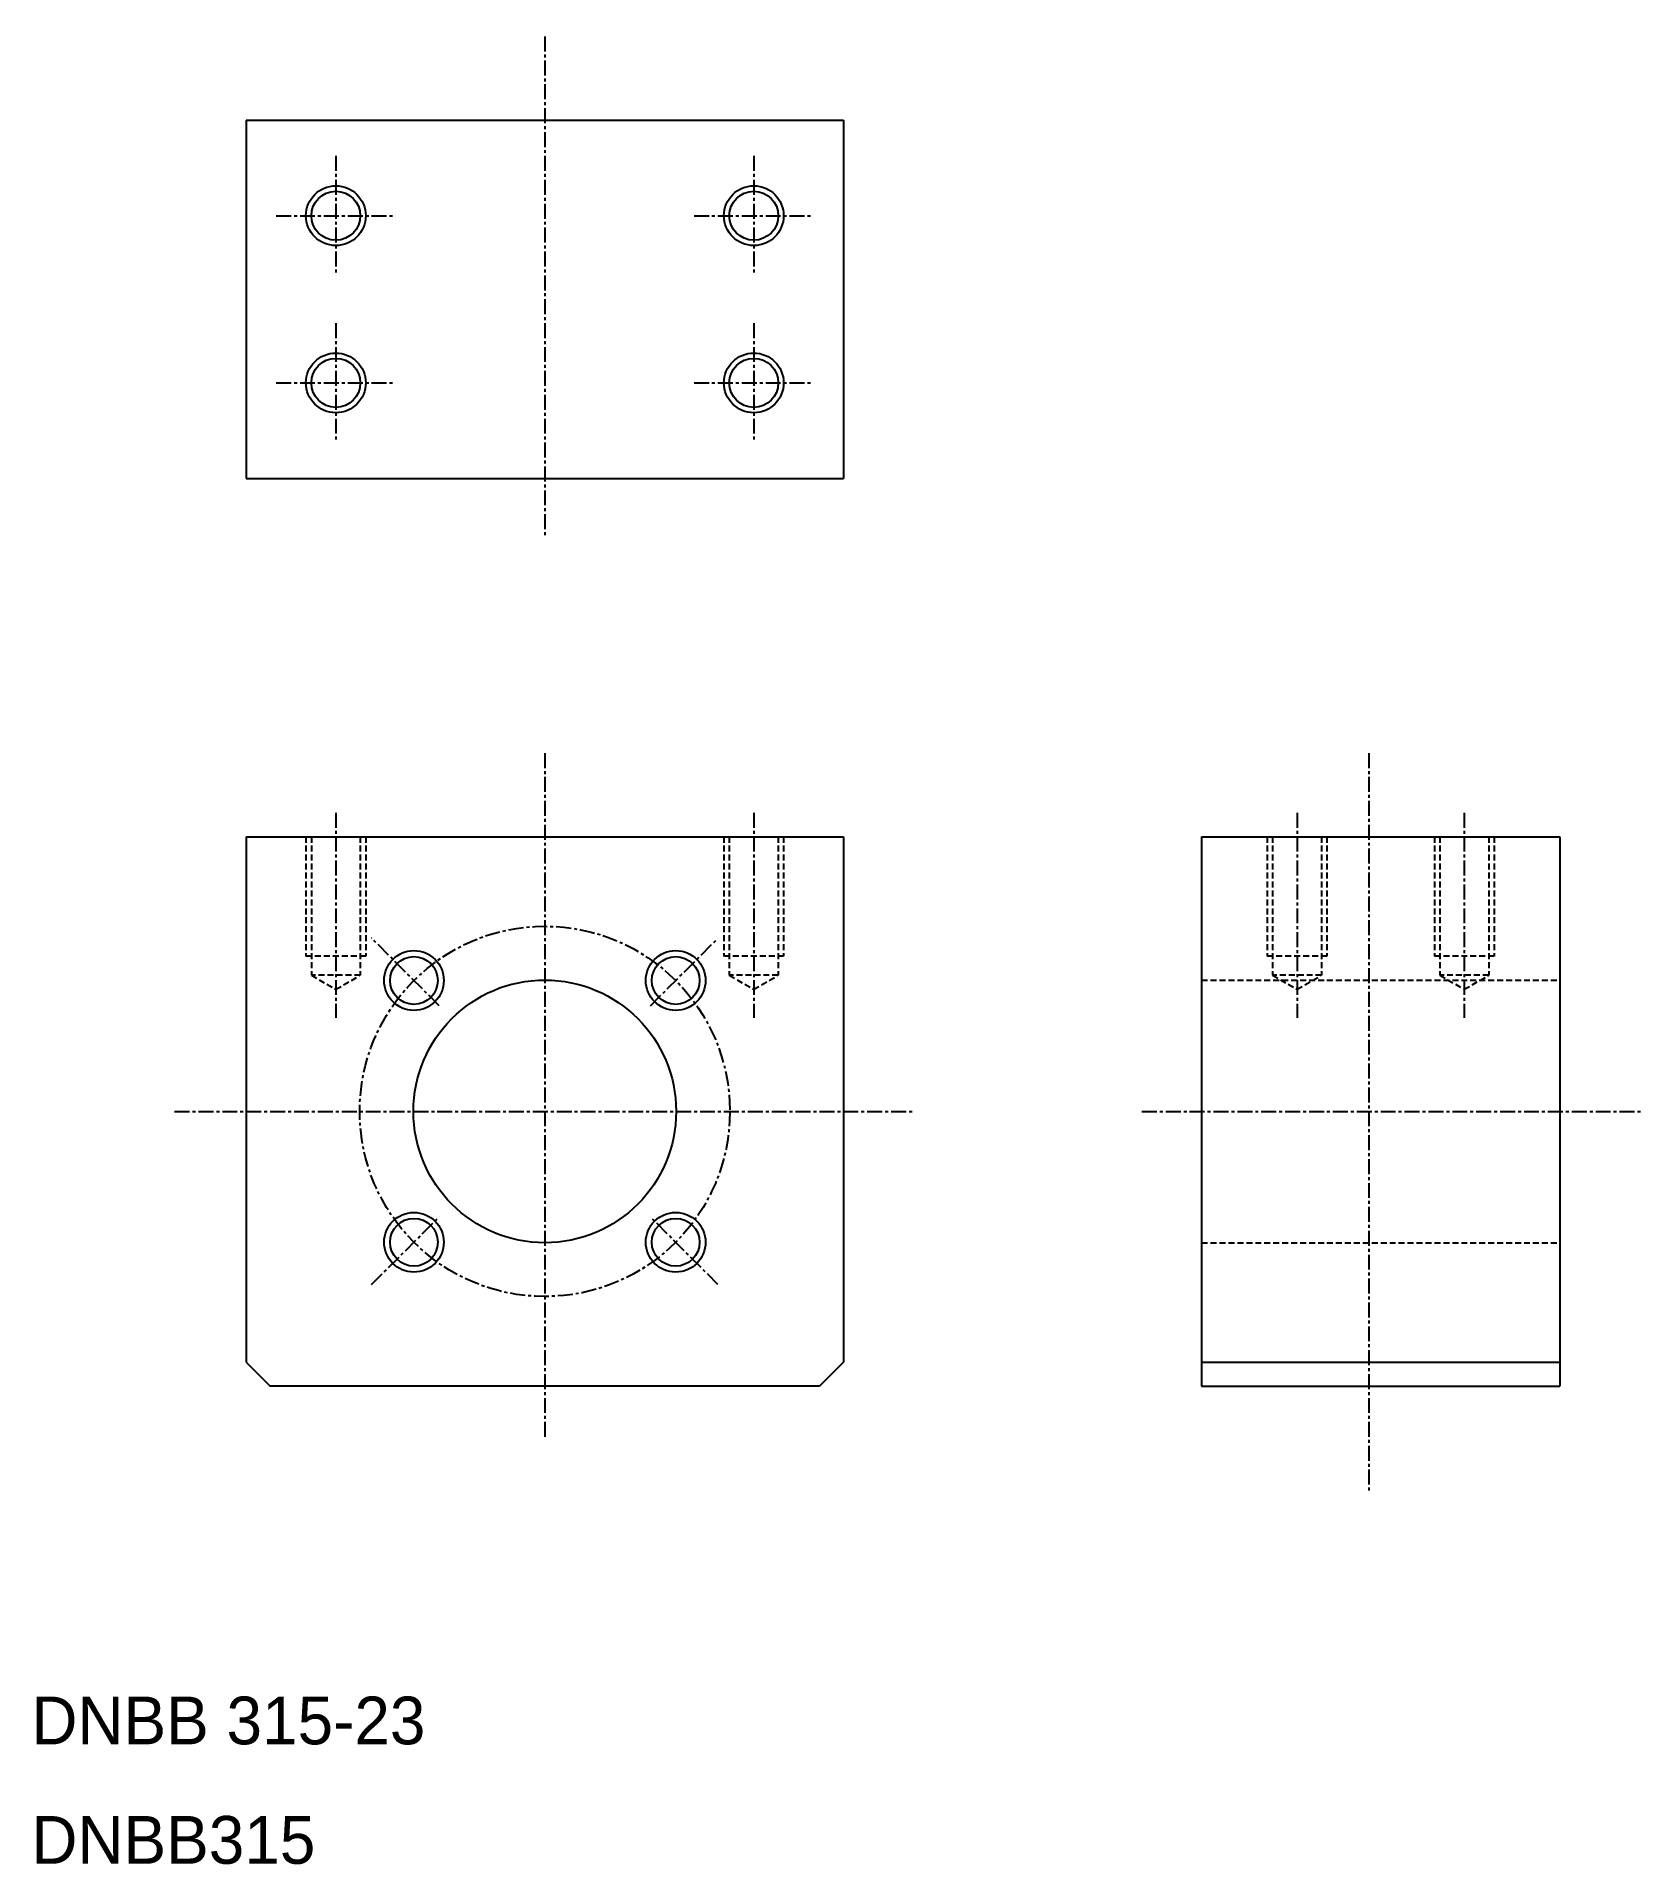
# Model space of a CAD drawing. Extents: x 10 to 145, y 10 to 163.
import ezdxf

# ---------------------------------------------------------------- set-up
doc = ezdxf.new("R2010")
doc.units = 0
doc.linetypes.add('CENTER', pattern=[2, 1.25, -0.25, 0.25, -0.25])
doc.linetypes.add('DASHED', pattern=[0.75, 0.5, -0.25])
doc.layers.get('0').update_dxf_attribs({"linetype": 'CONTINUOUS'})
doc.layers.add('CENTER', color=1, linetype='CENTER')

msp = doc.modelspace()

# ---------------------------------------------------------------- linework, layer by layer
at = {"color": 7, "linetype": 'CONTINUOUS'}
for p, q in [((28, 156), (28, 126)), ((28, 156), (78, 156)), ((78, 156), (78, 126)), ((28, 126), (78, 126)), ((28, 96), (78, 96)), ((28, 96), (28, 52)), ((40.5, 96), (40.5, 96)), ((53, 96), (53, 96)), ((78, 96), (78, 52)), ((108, 96), (108, 50)), ((108, 96), (138, 96)), ((138, 96), (138, 50)), ((28, 52), (30, 50)), ((78, 52), (76, 50)), ((108, 52), (138, 52)), ((76, 50), (30, 50)), ((108, 50), (138, 50))]:
    msp.add_line(p, q, dxfattribs=at)
at = {"color": 3, "linetype": 'DASHED'}
for p, q in [((33, 96), (33, 86)), ((33.45, 96), (33.45, 84.4)), ((37.55, 96), (37.55, 84.4)), ((38, 96), (38, 86)), ((68, 96), (68, 86)), ((68.45, 96), (68.45, 84.4)), ((72.55, 96), (72.55, 84.4)), ((73, 96), (73, 86)), ((113.5, 96), (113.5, 86)), ((113.95, 96), (113.95, 84.4)), ((118.05, 96), (118.05, 84.4)), ((118.5, 96), (118.5, 86)), ((127.5, 96), (127.5, 86)), ((127.95, 96), (127.95, 84.4)), ((132.05, 96), (132.05, 84.4)), ((132.5, 96), (132.5, 86)), ((38, 86), (33, 86)), ((73, 86), (68, 86)), ((118.5, 86), (113.5, 86)), ((132.5, 86), (127.5, 86)), ((37.55, 84.4), (33.45, 84.4)), ((33.45, 84.4), (35.5, 83.22)), ((35.5, 83.22), (37.55, 84.4)), ((68.45, 84.4), (70.5, 83.22)), ((72.55, 84.4), (68.45, 84.4)), ((70.5, 83.22), (72.55, 84.4)), ((113.95, 84.4), (116, 83.22)), ((118.05, 84.4), (113.95, 84.4)), ((116, 83.22), (118.05, 84.4)), ((132.05, 84.4), (127.95, 84.4)), ((127.95, 84.4), (130, 83.22)), ((130, 83.22), (132.05, 84.4)), ((108, 84), (138, 84)), ((108, 62), (138, 62))]:
    msp.add_line(p, q, dxfattribs=at)
at = {"color": 3, "linetype": 'CONTINUOUS'}
for centre in [(35.5, 148), (70.5, 148), (35.5, 134), (70.5, 134), (42.04, 83.96), (63.96, 83.96), (42.04, 62.04), (63.96, 62.04)]:
    msp.add_circle(centre, 2.5, dxfattribs=at)
at = {"color": 7, "linetype": 'CONTINUOUS'}
for centre, radius in [((35.5, 148), 2.05), ((70.5, 148), 2.05), ((35.5, 134), 2.05), ((70.5, 134), 2.05), ((42.04, 83.96), 2), ((63.96, 83.96), 2), ((53, 73), 11), ((42.04, 62.04), 2), ((63.96, 62.04), 2)]:
    msp.add_circle(centre, radius, dxfattribs=at)
at = {"color": 1, "linetype": 'CENTER'}
msp.add_circle((53, 73), 15.5, dxfattribs=at)
at = {"layer": 'CENTER', "color": 1, "linetype": 'CENTER'}
for p, q in [((53, 163), (53, 121)), ((35.5, 153), (35.5, 143)), ((70.5, 153), (70.5, 143)), ((30.5, 148), (40.5, 148)), ((65.5, 148), (75.5, 148)), ((35.5, 139), (35.5, 129)), ((70.5, 139), (70.5, 129)), ((30.5, 134), (40.5, 134)), ((65.5, 134), (75.5, 134)), ((53, 103), (53, 45.69)), ((122, 103), (122, 41.24)), ((35.5, 98), (35.5, 80.82)), ((70.5, 98), (70.5, 80.82)), ((116, 98), (116, 80.82)), ((130, 98), (130, 80.82)), ((44.16, 81.84), (38.5, 87.5)), ((61.84, 81.84), (67.5, 87.5)), ((22, 73), (84, 73)), ((103, 73), (145, 73)), ((38.5, 58.5), (44.16, 64.16)), ((67.5, 58.5), (61.84, 64.16))]:
    msp.add_line(p, q, dxfattribs=at)

# ---------------------------------------------------------------- texts
at = {"color": 7, "linetype": 'CONTINUOUS'}
for s, p in [('DNBB 315-23', (10, 20)), ('DNBB315', (10, 10))]:
    msp.add_text(s, height=4, dxfattribs=at).set_placement(p)

doc.saveas('drawing.dxf')
